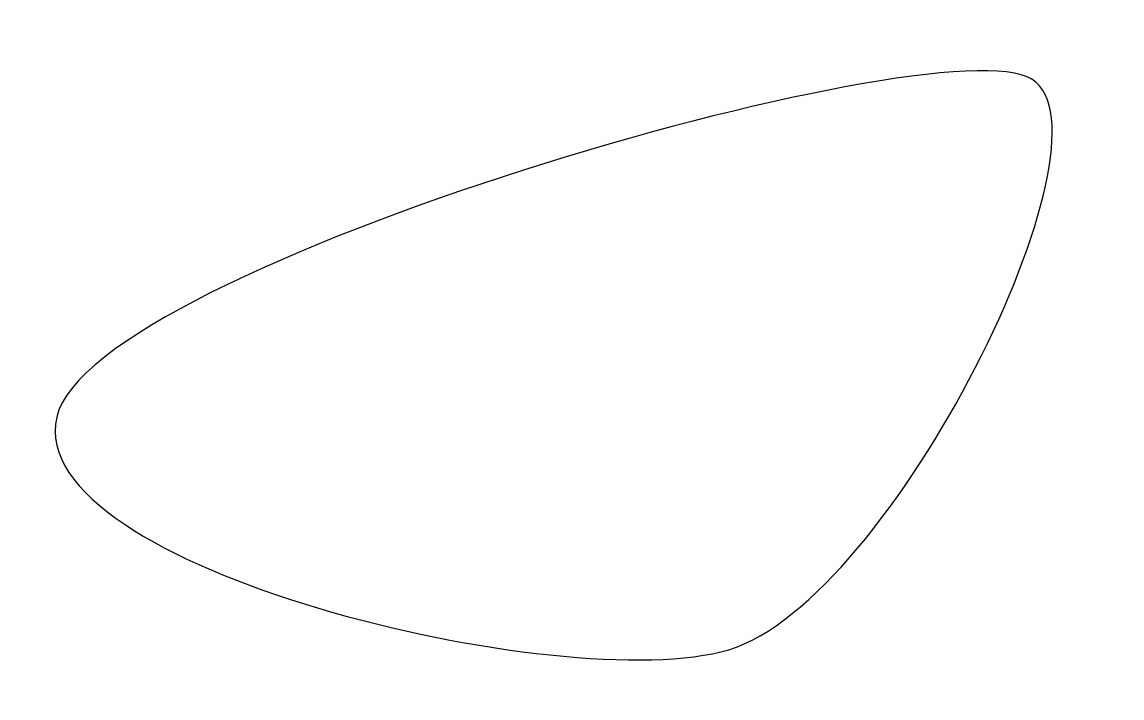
# Model space of a CAD drawing. Header units: centimetres. Extents: x -4.19 to 4.48, y -2.62 to 2.71.
import ezdxf

# ---------------------------------------------------------------- set-up
doc = ezdxf.new("R2010")
doc.units = ezdxf.units.CM
doc.header["$MEASUREMENT"] = 0
doc.layers.add('Camada 1', color=7, linetype='Continuous')

msp = doc.modelspace()

# ---------------------------------------------------------------- linework, layer by layer
at = {"layer": 'Camada 1'}
msp.add_open_spline([(-3.91921, -0.40811), (-3.64581, 0.78085), (3.06032, 2.70577), (3.77194, 2.25537), (3.77194, 2.25537), (4.4824, 1.80238), (2.6685, -1.85829), (1.38082, -2.24157), (1.38082, -2.24157), (0.09415, -2.62222), (-4.19273, -1.59939), (-3.91921, -0.40811)], degree=3, knots=[0, 0, 0, 0, 0.25, 0.25, 0.25, 0.25, 0.5, 0.5, 0.5, 0.5, 1, 1, 1, 1], dxfattribs=at)

doc.saveas('drawing.dxf')
